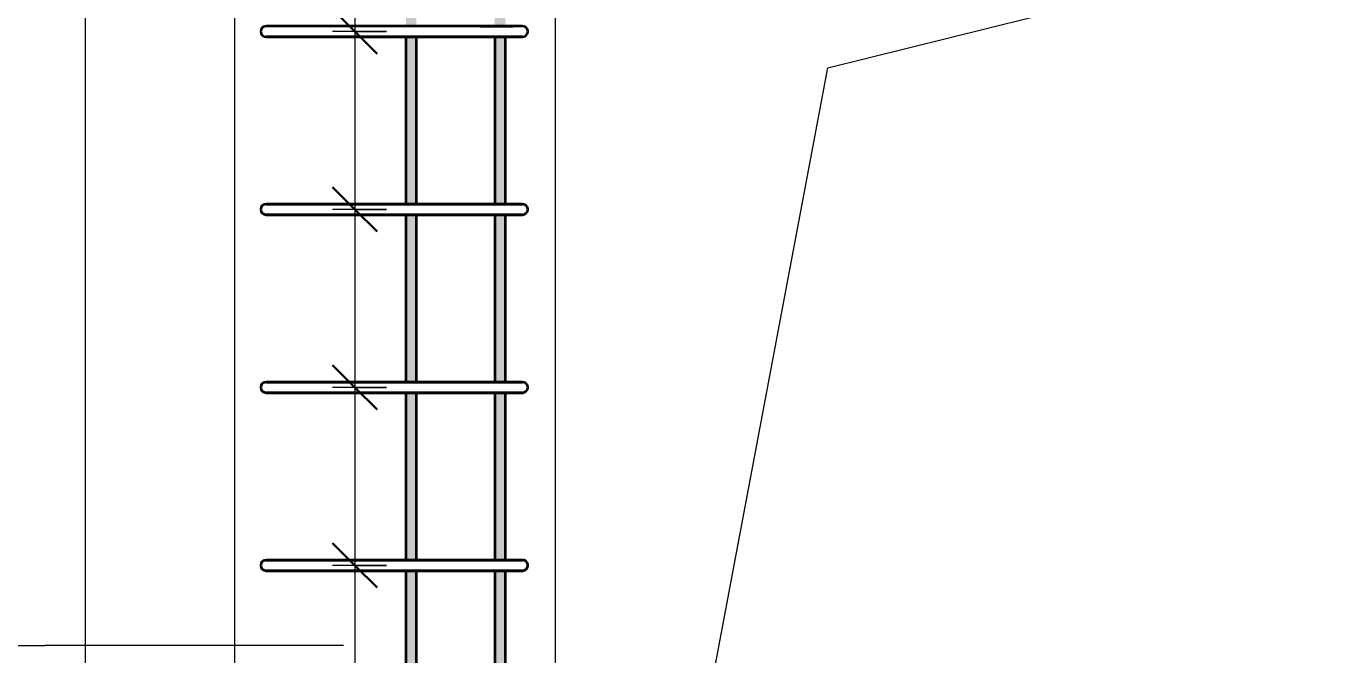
# Model space of a CAD drawing. Header units: millimetres. Extents: x -420 to 46222, y -4716 to 36443.
# Drawn here: x 43024 to 44489, y 2379 to 3086 of the extents above; entities that cross this region are included whole.
import ezdxf

# ---------------------------------------------------------------- set-up
doc = ezdxf.new("R2010")
doc.units = ezdxf.units.MM
for name, color, linetype, lineweight in [('AA_Dim', 7, 'Continuous', 9), ('AA_Dim-25', 7, 'Continuous', 9), ('AA_Oformlenie', 7, 'Continuous', 9), ('AA_Vinoska', 7, 'Continuous', 9), ('AF_Okno', 7, 'Continuous', 20), ('AF_Stena_Опалубка', 253, 'Continuous', 20), ('KR_Armatura_Tonkie', 7, 'Continuous', 20)]:
    doc.layers.add(name, color=color, linetype=linetype, lineweight=lineweight)
doc.styles.add('ISOCPEUR_8', font='isocpeur.ttf', dxfattribs={"width": 0.8, "height": 62.5})
doc.dimstyles.new('10_Раскладка_арматуры_с_засечками_1', dxfattribs={"dimscale": 304.8, "dimtxt": 0.18, "dimasz": 0.164042, "dimexe": 0.082021, "dimexo": 0, "dimgap": 0, "dimtad": 1, "dimdec": 3, "dimrnd": 0.001, "dimdsep": 46, "dimtxsty": 'ISOCPEUR_8', "dimblk1": 'OBLIQUE', "dimblk2": 'OBLIQUE', "dimsah": 1, "dimcen": 0.09, "dimdle": 0.082021, "dimazin": 0, "dimtfac": 1, "dimtdec": 4, "dimtix": 1, "dimtmove": 0, "dimatfit": 3, "dimfxl": 1, "dimtvp": 1, "dimtolj": 1, "dimtzin": 0, "dimlwd": 18, "dimlwe": 18, "dimarcsym": 2})

# ---------------------------------------------------------------- blocks, each defined once
blk = doc.blocks.new('231_Отверстие прямоугольное в стене _Окно_Стена_ - Отверстие прямоугольное с обрамлением-4191040-Схема обрамления отверстия 1530х1930 _h_')
at = {"layer": 'AF_Okno', "lineweight": 9}
for p, q in [((-33844, 3039), (-32620, 3345)), ((-34150, 1415), (-33844, 3039))]:
    blk.add_line(p, q, dxfattribs=at)
blk = doc.blocks.new('350_Стержень верт с удлинением концов _НесАрм_РабПлоск_ - 350_Стержень верт с удлинением концов _НесАрм_РабПлоск_-V21-Схема обрамления отверстия 1530х1930 _h_')
at = {"layer": 'KR_Armatura_Tonkie', "lineweight": 35}
h = blk.add_hatch(color=256, dxfattribs=at)
h.paths.add_polyline_path([(-34212, 915), (-34206, 915), (-34206.3, 1259), (-34218, 1259), (-34217.8, 915), (-34213.6, 915)])
h.paths.add_polyline_path([(-34213.7, 1283), (-34206, 1283), (-34206.3, 1347), (-34218, 1347), (-34217.8, 1283), (-34215, 1283)])
h.paths.add_polyline_path([(-34213.8, 1371), (-34206, 1371), (-34206.2, 1474), (-34218, 1474), (-34217.8, 1371), (-34215, 1371)])
h.paths.add_polyline_path([(-34217.8, 1486), (-34206, 1486), (-34206.2, 1674), (-34218, 1674), (-34218, 1486)])
h.paths.add_polyline_path([(-34216, 1686), (-34206, 1686), (-34206.2, 1874), (-34218, 1874), (-34217.8, 1686), (-34216.2, 1686)])
h.paths.add_polyline_path([(-34209.1, 1886), (-34206, 1886), (-34206.2, 2074), (-34218, 2074), (-34217.8, 1886), (-34209.4, 1886)])
h.paths.add_polyline_path([(-34217.9, 2086), (-34206, 2086), (-34206.2, 2274), (-34218, 2274), (-34218, 2086)])
h.paths.add_polyline_path([(-34216, 2286), (-34206, 2286), (-34206.2, 2474), (-34218, 2474), (-34217.8, 2286), (-34216.2, 2286)])
h.paths.add_polyline_path([(-34217.9, 2486), (-34206, 2486), (-34206.2, 2674), (-34218, 2674), (-34218, 2486)])
h.paths.add_polyline_path([(-34210.4, 2686), (-34206, 2686), (-34206.2, 2874), (-34218, 2874), (-34217.8, 2686), (-34211.3, 2686)])
h.paths.add_polyline_path([(-34216, 2886), (-34206, 2886), (-34206.2, 3074), (-34218, 3074), (-34217.8, 2886), (-34216.2, 2886)])
h.paths.add_polyline_path([(-34217.9, 3086), (-34206, 3086), (-34206.2, 3274), (-34218, 3274), (-34218, 3086)])
h.paths.add_polyline_path([(-34217.8, 3286), (-34206, 3286), (-34206.2, 3387), (-34218, 3387), (-34217.9, 3286)])
h.paths.add_polyline_path([(-34213.6, 3419), (-34206, 3419), (-34206.2, 3487), (-34218, 3487), (-34217.8, 3419), (-34214.7, 3419)])
h.paths.add_polyline_path([(-34216, 3519), (-34206, 3519), (-34206.2, 4080), (-34218, 4080), (-34217.8, 3519), (-34216.2, 3519)])
for p, q in [((-34218, 3074), (-34218, 2886)), ((-34206, 2886), (-34206, 3074)), ((-34218, 2874), (-34218, 2686)), ((-34206, 2686), (-34206, 2874)), ((-34218, 2674), (-34218, 2486)), ((-34206, 2486), (-34206, 2674)), ((-34218, 2474), (-34218, 2286)), ((-34206, 2286), (-34206, 2474))]:
    blk.add_line(p, q, dxfattribs=at)
blk = doc.blocks.new('350_Стержень верт с удлинением концов _НесАрм_РабПлоск_ - 350_Стержень верт с удлинением концов _НесАрм_РабПлоск_-V19-Схема обрамления отверстия 1530х1930 _h_')
at = {"layer": 'KR_Armatura_Tonkie', "lineweight": 35}
for p, q in [((-32464, 3074), (-32464, 2886)), ((-32452, 2886), (-32452, 3074)), ((-32464, 2874), (-32464, 2686)), ((-32452, 2686), (-32452, 2874)), ((-32464, 2674), (-32464, 2486)), ((-32452, 2486), (-32452, 2674)), ((-32464, 2474), (-32464, 2286)), ((-32452, 2286), (-32452, 2474))]:
    blk.add_line(p, q, dxfattribs=at)
blk = doc.blocks.new('350_Стержень верт с удлинением концов _НесАрм_РабПлоск_ - 350_Стержень верт с удлинением концов _НесАрм_РабПлоск_-4184977-Схема обрамления отверстия 1530х1930 _h_')
at = {"layer": 'KR_Armatura_Tonkie', "lineweight": 35}
h = blk.add_hatch(color=256, dxfattribs=at)
h.paths.add_polyline_path([(-32458, 915), (-32452, 915), (-32452.3, 1259), (-32464, 1259), (-32463.8, 915), (-32459.6, 915)])
h.paths.add_polyline_path([(-32458.2, 1283), (-32452, 1283), (-32452.3, 1347), (-32464, 1347), (-32463.8, 1283), (-32459.6, 1283)])
h.paths.add_polyline_path([(-32452.9, 1371), (-32452, 1371), (-32452.2, 1474), (-32464, 1474), (-32463.8, 1371), (-32453.8, 1371)])
h.paths.add_polyline_path([(-32453.8, 1486), (-32452, 1486), (-32452.2, 1674), (-32464, 1674), (-32463.8, 1486), (-32454, 1486)])
h.paths.add_polyline_path([(-32458.4, 1686), (-32452, 1686), (-32452.2, 1874), (-32464, 1874), (-32463.8, 1686), (-32459.6, 1686)])
h.paths.add_polyline_path([(-32453.1, 1886), (-32452, 1886), (-32452.2, 2074), (-32464, 2074), (-32463.8, 1886), (-32453.8, 1886)])
h.paths.add_polyline_path([(-32453.8, 2086), (-32452, 2086), (-32452.2, 2274), (-32464, 2274), (-32463.8, 2086), (-32454.2, 2086)])
h.paths.add_polyline_path([(-32458.7, 2286), (-32452, 2286), (-32452.2, 2474), (-32464, 2474), (-32463.8, 2286), (-32459.6, 2286)])
h.paths.add_polyline_path([(-32453.8, 2486), (-32452, 2486), (-32452.2, 2674), (-32464, 2674), (-32463.8, 2486), (-32454.4, 2486)])
h.paths.add_polyline_path([(-32453.8, 2686), (-32452, 2686), (-32452.2, 2874), (-32464, 2874), (-32463.8, 2686), (-32454.5, 2686)])
h.paths.add_polyline_path([(-32459, 2886), (-32452, 2886), (-32452.2, 3074), (-32464, 3074), (-32463.8, 2886), (-32459.6, 2886)])
h.paths.add_polyline_path([(-32453.8, 3086), (-32452, 3086), (-32452.2, 3274), (-32464, 3274), (-32463.8, 3086), (-32454.6, 3086)])
h.paths.add_polyline_path([(-32453.8, 3286), (-32452, 3286), (-32452.2, 3387), (-32464, 3387), (-32463.8, 3286), (-32454.7, 3286)])
h.paths.add_polyline_path([(-32459.2, 3419), (-32452, 3419), (-32452.2, 3487), (-32464, 3487), (-32463.8, 3419), (-32459.6, 3419)])
h.paths.add_polyline_path([(-32459.3, 3519), (-32452, 3519), (-32452.2, 4080), (-32464, 4080), (-32463.8, 3519), (-32459.6, 3519)])
for p, q in [((-32464, 3074), (-32464, 2886)), ((-32452, 2886), (-32452, 3074)), ((-32464, 2874), (-32464, 2686)), ((-32452, 2686), (-32452, 2874)), ((-32464, 2674), (-32464, 2486)), ((-32452, 2486), (-32452, 2674)), ((-32464, 2474), (-32464, 2286)), ((-32452, 2286), (-32452, 2474))]:
    blk.add_line(p, q, dxfattribs=at)
blk = doc.blocks.new('011_Прямоугольник обрыва _ЭлУзла_ - 011_Прямоугольник обрыва _ЭлУзла_-4186116-Схема обрамления отверстия 1530х1930 _h_')
at = {"layer": 'AA_Oformlenie'}
blk.add_line((-34677.7, 1631.9), (-34677.7, 3323.8), dxfattribs=at)
blk = doc.blocks.new('DIMBLOCK141-Схема обрамления отверстия 1530х1930 _h_')
at = {"layer": 'AA_Dim-25', "lineweight": 30}
for p, q in [((43393.3, 3280), (43368.3, 3305)), ((43393.3, 3280), (43418.3, 3255)), ((43393.3, 3080), (43368.3, 3105)), ((43393.3, 3080), (43418.3, 3055))]:
    blk.add_line(p, q, dxfattribs=at)
at = {"layer": 'AA_Dim-25', "lineweight": 18}
for p, q in [((43393.3, 3305), (43393.3, 3080)), ((43428.7, 3280), (43368.3, 3280)), ((43393.3, 3280), (43428.7, 3280)), ((43428.7, 3080), (43368.3, 3080)), ((43393.3, 3080), (43428.7, 3080))]:
    blk.add_line(p, q, dxfattribs=at)
blk = doc.blocks.new('_Oblique')
at = {"color": 0, "linetype": 'ByBlock', "lineweight": -2}
blk.add_line((-0.5, -0.5), (0.5, 0.5), dxfattribs=at)
blk = doc.blocks.new('DIMBLOCK142-Схема обрамления отверстия 1530х1930 _h_')
at = {"layer": 'AA_Dim-25', "lineweight": 30}
for p, q in [((43393.3, 3080), (43368.3, 3105)), ((43393.3, 3080), (43418.3, 3055)), ((43393.3, 2880), (43368.3, 2905)), ((43393.3, 2880), (43418.3, 2855))]:
    blk.add_line(p, q, dxfattribs=at)
at = {"layer": 'AA_Dim-25', "lineweight": 18}
for p, q in [((43428.7, 3080), (43368.3, 3080)), ((43393.3, 3080), (43393.3, 2880)), ((43393.3, 3080), (43428.7, 3080)), ((43428.7, 2880), (43368.3, 2880)), ((43393.3, 2880), (43428.7, 2880))]:
    blk.add_line(p, q, dxfattribs=at)
blk = doc.blocks.new('DIMBLOCK143-Схема обрамления отверстия 1530х1930 _h_')
at = {"layer": 'AA_Dim-25', "lineweight": 30}
for p, q in [((43393.3, 2880), (43368.3, 2905)), ((43393.3, 2880), (43418.3, 2855)), ((43393.3, 2680), (43368.3, 2705)), ((43393.3, 2680), (43418.3, 2655))]:
    blk.add_line(p, q, dxfattribs=at)
at = {"layer": 'AA_Dim-25', "lineweight": 18}
for p, q in [((43428.7, 2880), (43368.3, 2880)), ((43393.3, 2880), (43393.3, 2680)), ((43393.3, 2880), (43428.7, 2880)), ((43428.7, 2680), (43368.3, 2680)), ((43393.3, 2680), (43428.7, 2680))]:
    blk.add_line(p, q, dxfattribs=at)
blk = doc.blocks.new('DIMBLOCK144-Схема обрамления отверстия 1530х1930 _h_')
at = {"layer": 'AA_Dim-25', "lineweight": 30}
for p, q in [((43393.3, 2680), (43368.3, 2705)), ((43393.3, 2680), (43418.3, 2655)), ((43393.3, 2480), (43368.3, 2505)), ((43393.3, 2480), (43418.3, 2455))]:
    blk.add_line(p, q, dxfattribs=at)
at = {"layer": 'AA_Dim-25', "lineweight": 18}
for p, q in [((43428.7, 2680), (43368.3, 2680)), ((43393.3, 2680), (43393.3, 2480)), ((43393.3, 2680), (43428.7, 2680)), ((43428.7, 2480), (43368.3, 2480)), ((43393.3, 2480), (43428.7, 2480))]:
    blk.add_line(p, q, dxfattribs=at)
blk = doc.blocks.new('DIMBLOCK145-Схема обрамления отверстия 1530х1930 _h_')
at = {"layer": 'AA_Dim-25', "lineweight": 30}
for p, q in [((43393.3, 2480), (43368.3, 2505)), ((43393.3, 2480), (43418.3, 2455)), ((43393.3, 2280), (43368.3, 2305)), ((43393.3, 2280), (43418.3, 2255))]:
    blk.add_line(p, q, dxfattribs=at)
at = {"layer": 'AA_Dim-25', "lineweight": 18}
for p, q in [((43428.7, 2480), (43368.3, 2480)), ((43393.3, 2480), (43393.3, 2280)), ((43393.3, 2480), (43428.7, 2480)), ((43428.7, 2280), (43368.3, 2280)), ((43393.3, 2280), (43428.7, 2280))]:
    blk.add_line(p, q, dxfattribs=at)
blk = doc.blocks.new('042_М_Арматуры - Диам длина поз _ Комментарий-3662934-Схема обрамления отверстия 1530х1930 _h_')
at = {"layer": 'AA_Vinoska'}
blk.add_line((-35073.4, 947.3), (-34723.4, 947.3), dxfattribs=at)

msp = doc.modelspace()

# ---------------------------------------------------------------- linework, layer by layer
at = {"layer": 'AA_Vinoska'}
msp.add_line((43380.4397, 2389.9167), (43045.0316, 2389.9167), dxfattribs=at)
at = {"layer": 'AF_Stena_Опалубка'}
for p, q in [((43258.3974, 730), (43258.3974, 3580)), ((43618.3974, 1415), (43618.3974, 3345))]:
    msp.add_line(p, q, dxfattribs=at)
at = {"layer": 'KR_Armatura_Tonkie', "lineweight": 35}
for p, q in [((43329.542, 3086), (43293.542, 3086)), ((43545.542, 3086), (43329.542, 3086)), ((43520.0862, 3086), (43482.9207, 3086)), ((43581.542, 3086), (43520.0862, 3086)), ((43533.8324, 3086), (43570.9979, 3086)), ((43570.9979, 3086), (43545.542, 3086)), ((43570.9979, 3086), (43570.9979, 3086)), ((43329.542, 3074), (43293.542, 3074)), ((43293.542, 3074), (43329.542, 3074)), ((43545.542, 3074), (43329.542, 3074)), ((43329.542, 3074), (43545.542, 3074)), ((43520.0862, 3074), (43482.9207, 3074)), ((43581.542, 3074), (43520.0862, 3074)), ((43533.8324, 3074), (43570.9979, 3074)), ((43581.542, 3074), (43545.542, 3074)), ((43545.542, 3074), (43563.542, 3074)), ((43563.76, 3074), (43581.542, 3074)), ((43570.9979, 3074), (43581.542, 3074)), ((43329.542, 2886), (43293.542, 2886)), ((43293.542, 2886), (43329.542, 2886)), ((43329.542, 2874), (43293.542, 2874)), ((43293.542, 2874), (43329.542, 2874)), ((43545.542, 2886), (43329.542, 2886)), ((43329.542, 2886), (43545.542, 2886)), ((43545.542, 2874), (43329.542, 2874)), ((43329.542, 2874), (43545.542, 2874)), ((43520.0862, 2886), (43482.9207, 2886)), ((43520.0862, 2874), (43482.9207, 2874)), ((43581.542, 2886), (43520.0862, 2886)), ((43581.542, 2874), (43520.0862, 2874)), ((43533.8324, 2886), (43570.9979, 2886)), ((43533.8324, 2874), (43570.9979, 2874)), ((43570.9979, 2886), (43545.542, 2886)), ((43545.542, 2886), (43563.542, 2886)), ((43581.542, 2874), (43545.542, 2874)), ((43545.542, 2874), (43563.542, 2874)), ((43563.76, 2886), (43581.542, 2886)), ((43563.76, 2874), (43581.542, 2874)), ((43570.9979, 2886), (43570.9979, 2886)), ((43570.9979, 2874), (43581.542, 2874)), ((43329.542, 2686), (43293.542, 2686)), ((43293.542, 2686), (43329.542, 2686)), ((43545.542, 2686), (43329.542, 2686)), ((43329.542, 2686), (43545.542, 2686)), ((43520.0862, 2686), (43482.9207, 2686)), ((43581.542, 2686), (43520.0862, 2686)), ((43533.8324, 2686), (43570.9979, 2686)), ((43570.9979, 2686), (43545.542, 2686)), ((43545.542, 2686), (43563.542, 2686)), ((43563.76, 2686), (43581.542, 2686)), ((43570.9979, 2686), (43570.9979, 2686)), ((43329.542, 2674), (43293.542, 2674)), ((43293.542, 2674), (43329.542, 2674)), ((43545.542, 2674), (43329.542, 2674)), ((43329.542, 2674), (43545.542, 2674)), ((43520.0862, 2674), (43482.9207, 2674)), ((43581.542, 2674), (43520.0862, 2674)), ((43533.8324, 2674), (43570.9979, 2674)), ((43581.542, 2674), (43545.542, 2674)), ((43545.542, 2674), (43563.542, 2674)), ((43563.76, 2674), (43581.542, 2674)), ((43570.9979, 2674), (43581.542, 2674)), ((43329.542, 2486), (43293.542, 2486)), ((43293.542, 2486), (43329.542, 2486)), ((43545.542, 2486), (43329.542, 2486)), ((43329.542, 2486), (43545.542, 2486)), ((43520.0862, 2486), (43482.9207, 2486)), ((43581.542, 2486), (43520.0862, 2486)), ((43533.8324, 2486), (43570.9979, 2486)), ((43570.9979, 2486), (43545.542, 2486)), ((43545.542, 2486), (43563.542, 2486)), ((43563.76, 2486), (43581.542, 2486)), ((43570.9979, 2486), (43570.9979, 2486)), ((43329.542, 2474), (43293.542, 2474)), ((43293.542, 2474), (43329.542, 2474)), ((43545.542, 2474), (43329.542, 2474)), ((43329.542, 2474), (43545.542, 2474)), ((43520.0862, 2474), (43482.9207, 2474)), ((43581.542, 2474), (43520.0862, 2474)), ((43533.8324, 2474), (43570.9979, 2474)), ((43581.542, 2474), (43545.542, 2474)), ((43545.542, 2474), (43563.542, 2474)), ((43563.76, 2474), (43581.542, 2474)), ((43570.9979, 2474), (43581.542, 2474))]:
    msp.add_line(p, q, dxfattribs=at)
for centre, start, end in [((43293.542, 3080), 90, 270), ((43293.542, 3080), 90, 270), ((43581.542, 3080), 270, 90), ((43581.542, 3080), 2.4537712, 90), ((43581.542, 3080), 270, 90), ((43581.542, 3080), 270, 0), ((43293.542, 2880), 90, 270), ((43293.542, 2880), 90, 270), ((43581.542, 2880), 270, 90), ((43581.542, 2880), 270, 90), ((43581.542, 2880), 270, 90), ((43293.542, 2680), 90, 270), ((43293.542, 2680), 90, 270), ((43581.542, 2680), 270, 90), ((43581.542, 2680), 270, 90), ((43581.542, 2680), 270, 90), ((43293.542, 2480), 90, 270), ((43293.542, 2480), 90, 270), ((43581.542, 2480), 270, 90), ((43581.542, 2480), 316.7026023, 90), ((43581.542, 2480), 270, 90), ((43581.542, 2480), 270, 315)]:
    msp.add_arc(centre, 6, start, end, dxfattribs=at)

# ---------------------------------------------------------------- block references
at = {"layer": 'AA_Oformlenie'}
msp.add_blockref('011_Прямоугольник обрыва _ЭлУзла_ - 011_Прямоугольник обрыва _ЭлУзла_-4186116-Схема обрамления отверстия 1530х1930 _h_', (77768.3974, 0), dxfattribs=at)
at = {"layer": 'AA_Vinoska'}
msp.add_blockref('042_М_Арматуры - Диам длина поз _ Комментарий-3662934-Схема обрамления отверстия 1530х1930 _h_', (77768.3974, 1442.6123), dxfattribs=at)
at = {"layer": 'AF_Okno'}
msp.add_blockref('231_Отверстие прямоугольное в стене _Окно_Стена_ - Отверстие прямоугольное с обрамлением-4191040-Схема обрамления отверстия 1530х1930 _h_', (77768.3974, 0), dxfattribs=at)
at = {"layer": 'KR_Armatura_Tonkie', "lineweight": 35}
for name, p in [('350_Стержень верт с удлинением концов _НесАрм_РабПлоск_ - 350_Стержень верт с удлинением концов _НесАрм_РабПлоск_-4184977-Схема обрамления отверстия 1530х1930 _h_', (75914.3974, 0)), ('350_Стержень верт с удлинением концов _НесАрм_РабПлоск_ - 350_Стержень верт с удлинением концов _НесАрм_РабПлоск_-V19-Схема обрамления отверстия 1530х1930 _h_', (75914.3974, 0)), ('350_Стержень верт с удлинением концов _НесАрм_РабПлоск_ - 350_Стержень верт с удлинением концов _НесАрм_РабПлоск_-V21-Схема обрамления отверстия 1530х1930 _h_', (77768.3974, 0)), ('350_Стержень верт с удлинением концов _НесАрм_РабПлоск_ - 350_Стержень верт с удлинением концов _НесАрм_РабПлоск_-V19-Схема обрамления отверстия 1530х1930 _h_', (76014.3974, 0))]:
    msp.add_blockref(name, p, dxfattribs=at)

# ---------------------------------------------------------------- dimensions: what is measured, and where the dimension line sits
at = {"layer": 'AA_Dim', "lineweight": 18}
for base, p1, p2, picture, middle in [((43393.3493, 3080), (43428.7046, 3280), (43428.7046, 3080), 'DIMBLOCK141-Схема обрамления отверстия 1530х1930 _h_', (43362.0993, 3180)), ((43393.3493, 2880), (43428.7046, 3080), (43428.7046, 2880), 'DIMBLOCK142-Схема обрамления отверстия 1530х1930 _h_', (43362.0993, 2980)), ((43393.3493, 2680), (43428.7046, 2880), (43428.7046, 2680), 'DIMBLOCK143-Схема обрамления отверстия 1530х1930 _h_', (43362.0993, 2780)), ((43393.3493, 2480), (43428.7046, 2680), (43428.7046, 2480), 'DIMBLOCK144-Схема обрамления отверстия 1530х1930 _h_', (43362.0993, 2580)), ((43393.3493, 2280), (43428.7046, 2480), (43428.7046, 2280), 'DIMBLOCK145-Схема обрамления отверстия 1530х1930 _h_', (43362.0993, 2380))]:
    dim = msp.add_linear_dim(base=base, p1=p1, p2=p2, angle=90, dimstyle='10_Раскладка_арматуры_с_засечками_1', override={"dimpost": '<>', "dimfxl": 200}, dxfattribs=at)
    dim.commit()
    dim.dimension.update_dxf_attribs({"geometry": picture, "text_midpoint": middle})

doc.saveas('drawing.dxf')
